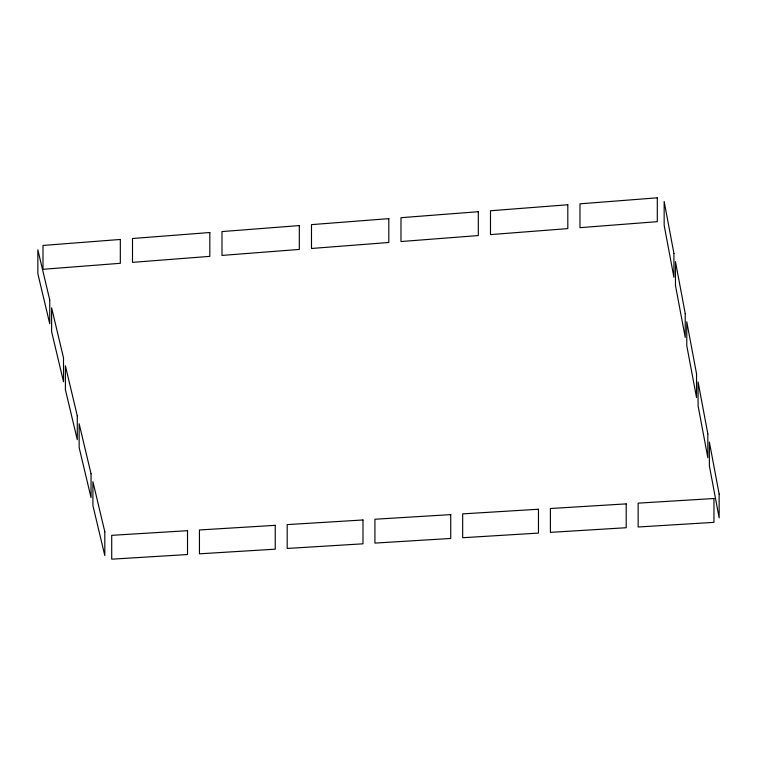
<?xml version="1.0" encoding="UTF-8"?>
<svg xmlns="http://www.w3.org/2000/svg" width="757" height="757" viewBox="0 0 757 757"><rect width="100%" height="100%" fill="white"/><g stroke="black" fill="none" stroke-linecap="round" stroke-linejoin="round"><path stroke-width="1.14" d="M120.325 239.458L42.998 245.448L42.998 269.293L120.325 263.294L120.325 239.458M209.821 232.513L132.494 238.512L132.494 262.357L209.821 256.358L209.821 232.513M299.318 225.577L221.99 231.576L221.99 255.421L299.318 249.422L299.318 225.577M388.814 218.641L311.487 224.63L311.487 248.476L388.814 242.486L388.814 218.641M478.31 211.705L400.983 217.694L400.983 241.54L478.31 235.55L478.31 211.705M567.807 204.759L490.479 210.758L490.479 234.604L567.807 228.605L567.807 204.759M657.303 197.823L579.976 203.822L579.976 227.668L657.303 221.669L657.303 197.823M187.518 530.695L111.714 535.331L111.714 559.177L187.518 554.54L187.518 530.695M275.255 525.33L199.451 529.966L199.451 553.812L275.255 549.175L275.255 525.33M362.991 519.974L287.187 524.601L287.187 548.447L362.991 543.819L362.991 519.974M450.737 514.609L374.923 519.245L374.923 543.091L450.737 538.454L450.737 514.609M538.473 509.243L462.669 513.88L462.669 537.725L538.473 533.089L538.473 509.243M626.209 503.878L550.405 508.515L550.405 532.36L626.209 527.724L626.209 503.878M713.955 498.513L638.142 503.15L638.142 526.995L713.955 522.358L713.955 498.513M49.744 299.933L37.85 249.857L37.85 273.703L49.744 323.778L49.744 299.933M63.512 357.891L51.618 307.815L51.618 331.661L63.512 381.736L63.512 357.891M77.28 415.848L65.386 365.773L65.386 389.618L77.28 439.694L77.28 415.848M91.039 473.797L79.144 423.731L79.144 447.567L91.039 497.642L91.039 473.797M104.807 531.755L92.912 481.679L92.912 505.525L104.807 555.6L104.807 531.755M673.919 253.425L664.154 201.447L664.154 225.293L673.919 277.27L673.919 253.425M685.227 313.578L675.462 261.6L675.462 285.446L685.227 337.423L685.227 313.578M696.535 373.74L686.769 321.763L686.769 345.608L696.535 397.586L696.535 373.74M707.842 433.903L698.077 381.925L698.077 405.771L707.842 457.748L707.842 433.903M719.15 494.066L709.385 442.088L709.385 465.924L719.15 517.911L719.15 494.066"/></g></svg>
